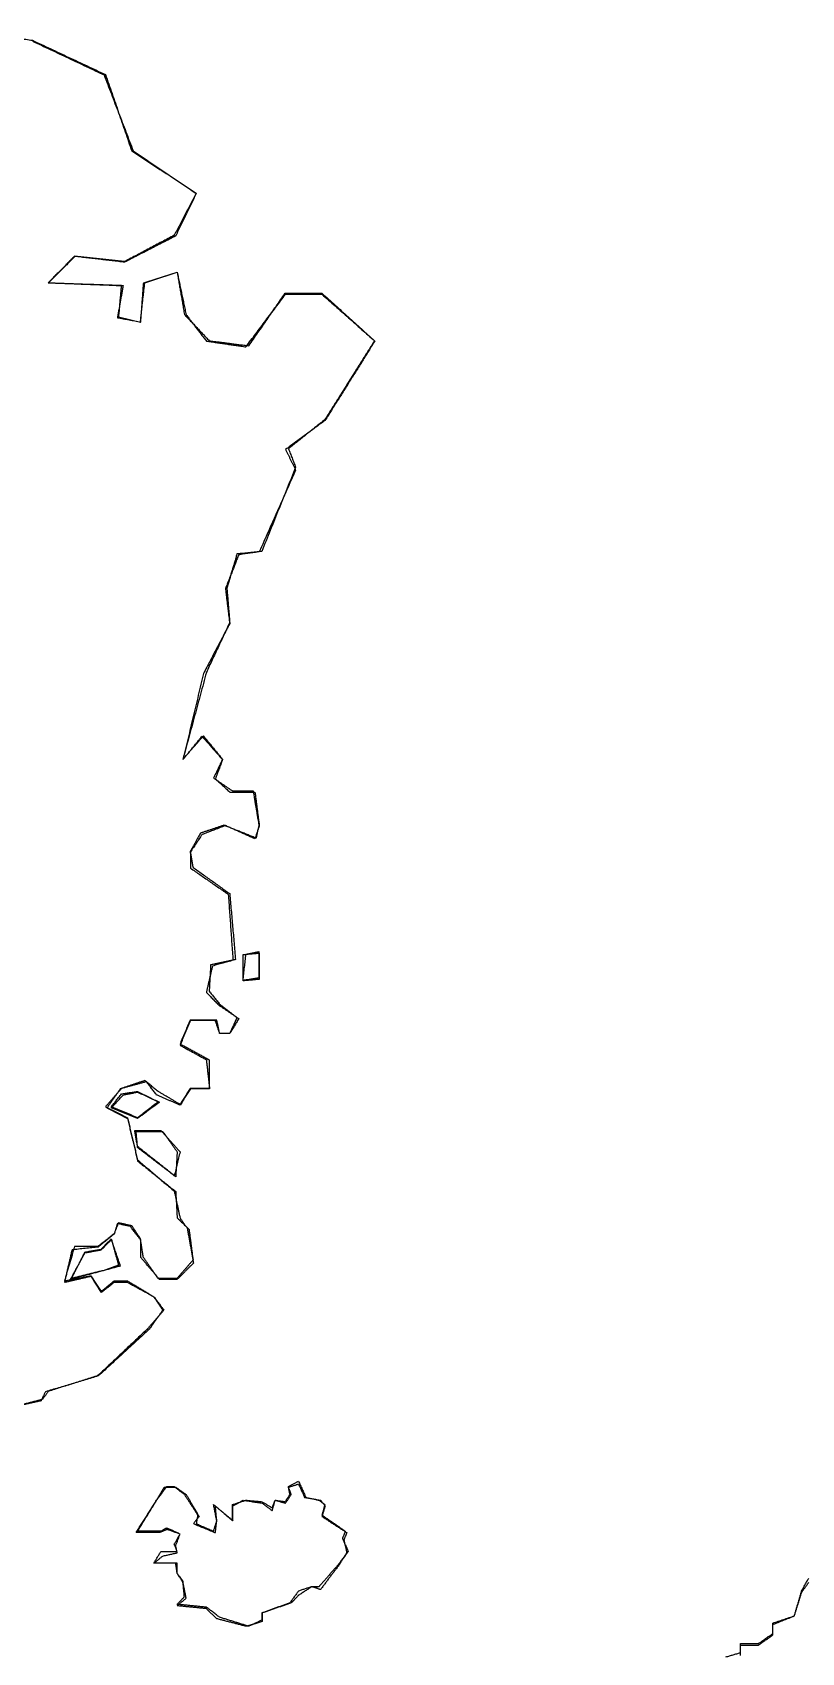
# Model space of a CAD drawing. Header units: millimetres. Extents: x 4 to 525, y -334 to -6.
# Drawn here: x 213.9 to 270.4, y -124.9 to -5.9 of the extents above; entities that cross this region are included whole.
import ezdxf

# ---------------------------------------------------------------- set-up
doc = ezdxf.new("R2010")
doc.units = ezdxf.units.MM
for name, color, linetype in [('boundaries', 7, 'CONTINUOUS'), ('boundaries032', 7, 'CONTINUOUS'), ('boundaries046', 7, 'CONTINUOUS'), ('boundaries048', 7, 'CONTINUOUS'), ('boundaries054', 7, 'CONTINUOUS'), ('boundaries055', 7, 'CONTINUOUS'), ('boundaries075', 7, 'CONTINUOUS'), ('mapOutline240', 7, 'CONTINUOUS'), ('mapOutline250', 7, 'CONTINUOUS'), ('mapOutline254', 7, 'CONTINUOUS'), ('mapOutline256', 7, 'CONTINUOUS'), ('mapOutline270', 7, 'CONTINUOUS'), ('mapOutline279', 7, 'CONTINUOUS'), ('mapOutline303', 7, 'CONTINUOUS')]:
    doc.layers.add(name, color=color, linetype=linetype)

msp = doc.modelspace()

# ---------------------------------------------------------------- linework, layer by layer
at = {"layer": 'boundaries'}
for points in [[(210, -5.9267), (213.889, -6.5061)], [(213.889, -6.5061), (219.26, -9.0223)], [(219.26, -9.0223), (221.192, -14.6341)], [(221.192, -14.6341), (225.928, -17.7297)], [(225.928, -17.7297), (224.314, -20.8254)], [(224.314, -20.8254), (220.662, -22.7621)], [(216.985, -22.3732), (215.053, -24.3152)], [(220.662, -22.7621), (216.985, -22.3732)], [(222.144, -24.3152), (224.525, -23.5347)], [(224.525, -23.5347), (225.055, -26.6435)], [(215.053, -24.3152), (220.424, -24.5004)], [(220.424, -24.5004), (220.213, -26.8287)], [(221.827, -27.1992), (222.144, -24.3152)], [(229.791, -28.9454), (232.463, -25.0825)], [(232.463, -25.0825), (235.162, -25.0825)], [(235.162, -25.0825), (239.025, -28.575)], [(220.213, -26.8287), (221.827, -27.1992)], [(225.055, -26.6435), (226.88, -28.575)], [(226.88, -28.575), (229.791, -28.9454)], [(239.025, -28.575), (235.373, -34.3694)], [(235.373, -34.3694), (232.701, -36.5125)], [(232.701, -36.5125), (233.23, -37.8619)], [(233.23, -37.8619), (230.743, -44.0531)], [(228.918, -44.2383), (228.177, -46.7519)], [(230.743, -44.0531), (228.918, -44.2383)], [(228.177, -46.7519), (228.388, -49.2654)], [(228.388, -49.2654), (226.669, -52.9431)], [(226.669, -52.9431), (224.949, -59.3196)], [(224.949, -59.3196), (226.457, -57.5998)], [(226.457, -57.5998), (227.859, -59.3196)], [(227.859, -59.3196), (227.198, -60.6954)], [(227.198, -60.6954), (228.6, -61.6479)], [(228.6, -61.6479), (230.108, -61.6479)], [(230.108, -61.6479), (230.531, -64.1615)], [(227.965, -64.1615), (226.245, -64.7435)], [(230.32, -65.114), (227.965, -64.1615)], [(230.531, -64.1615), (230.32, -65.114)], [(226.245, -64.7435), (225.478, -66.0929)], [(225.478, -66.0929), (225.69, -67.2571)], [(225.69, -67.2571), (228.388, -69.1885)], [(228.388, -69.1885), (228.812, -74.0304)], [(226.986, -74.4273), (226.88, -76.3587)], [(228.812, -74.0304), (226.986, -74.4273)], [(226.88, -76.3587), (227.648, -77.3113)], [(227.648, -77.3113), (228.918, -78.2902)], [(225.478, -78.4754), (224.737, -80.2217)], [(227.436, -78.4754), (225.478, -78.4754)], [(227.648, -79.4544), (227.436, -78.4754)], [(228.918, -78.2902), (228.388, -79.4544)], [(228.388, -79.4544), (227.648, -79.4544)], [(224.737, -80.2217), (226.88, -81.3858)], [(226.88, -81.3858), (226.88, -83.5025)], [(222.144, -82.9204), (220.424, -83.5025)], [(223.123, -83.7142), (222.144, -82.9204)], [(220.424, -83.5025), (219.26, -84.8519)], [(224.737, -84.6667), (223.123, -83.7142)], [(225.478, -83.5025), (224.737, -84.6667)], [(226.88, -83.5025), (225.478, -83.5025)], [(219.26, -84.8519), (220.874, -85.6456)], [(220.874, -85.6456), (221.615, -88.7412)], [(221.615, -88.7412), (224.314, -91.0431)], [(224.314, -91.0431), (224.737, -93.001)], [(220.213, -93.3715), (219.895, -94.1652)], [(221.192, -93.5831), (220.213, -93.3715)], [(221.827, -94.5356), (221.192, -93.5831)], [(224.737, -93.001), (225.266, -93.7683)], [(225.266, -93.7683), (225.69, -96.0967)], [(216.985, -95.1177), (216.244, -97.6312)], [(218.705, -95.1177), (216.985, -95.1177)], [(219.895, -94.1652), (218.705, -95.1177)], [(222.038, -95.885), (221.827, -94.5356)], [(223.123, -97.446), (222.038, -95.885)], [(225.69, -96.0967), (224.525, -97.446)], [(216.244, -97.6312), (218.175, -97.2608)], [(218.175, -97.2608), (218.943, -98.3985)], [(224.525, -97.446), (223.123, -97.446)], [(218.943, -98.3985), (219.895, -97.6312)], [(219.895, -97.6312), (220.874, -97.6312)], [(220.874, -97.6312), (222.806, -98.7954)], [(223.546, -99.7744), (222.382, -101.124)], [(222.806, -98.7954), (223.546, -99.7744)], [(222.382, -101.124), (218.705, -104.59)], [(218.705, -104.59), (215.053, -105.754)], [(215.053, -105.754), (214.63, -106.336)], [(214.63, -106.336), (212.381, -106.918)]]:
    msp.add_open_spline(points, degree=1, dxfattribs=at)
at = {"layer": 'boundaries032'}
for points in [[(229.367, -75.565), (229.579, -73.6335)], [(229.579, -73.6335), (230.531, -73.4483)], [(230.531, -73.4483), (230.531, -75.3798)], [(230.531, -75.3798), (229.367, -75.565)]]:
    msp.add_open_spline(points, degree=1, dxfattribs=at)
at = {"layer": 'boundaries046'}
for points in [[(219.684, -84.8519), (220.424, -83.8994)], [(220.424, -83.8994), (221.615, -83.7142)], [(221.615, -83.7142), (223.123, -84.4815)], [(223.123, -84.4815), (221.615, -85.6456)], [(221.615, -85.6456), (219.684, -84.8519)]]:
    msp.add_open_spline(points, degree=1, dxfattribs=at)
at = {"layer": 'boundaries048'}
for points in [[(221.615, -87.7623), (221.403, -86.5981)], [(221.403, -86.5981), (223.335, -86.5981)], [(223.335, -86.5981), (224.737, -88.1592)], [(224.314, -89.9054), (221.615, -87.7623)], [(224.737, -88.1592), (224.314, -89.9054)]]:
    msp.add_open_spline(points, degree=1, dxfattribs=at)
at = {"layer": 'boundaries054'}
for points in [[(218.943, -95.3029), (219.684, -94.5356)], [(219.684, -94.5356), (220.213, -96.4671)], [(216.773, -97.446), (217.752, -95.5146)], [(217.752, -95.5146), (218.943, -95.3029)], [(219.154, -96.864), (216.773, -97.446)], [(220.213, -96.4671), (219.154, -96.864)]]:
    msp.add_open_spline(points, degree=1, dxfattribs=at)
at = {"layer": 'boundaries055'}
for points in [[(270.404, -120.412), (270.933, -119.459)], [(269.875, -122.238), (270.404, -120.412)], [(268.288, -122.767), (269.875, -122.237)], [(267.229, -124.275), (268.288, -123.534)], [(268.288, -123.534), (268.288, -122.767)], [(264.848, -125.254), (265.906, -124.936)], [(265.906, -124.936), (265.906, -124.275)], [(265.906, -124.275), (267.229, -124.275)]]:
    msp.add_open_spline(points, degree=1, dxfattribs=at)
at = {"layer": 'boundaries075'}
for points in [[(223.017, -113.744), (223.758, -112.739)], [(223.758, -112.739), (224.314, -112.739)], [(224.314, -112.739), (225.055, -113.321)], [(232.701, -112.739), (233.442, -112.342)], [(232.807, -113.321), (232.701, -112.739)], [(233.442, -112.342), (233.971, -113.533)], [(221.615, -116.02), (223.017, -113.744)], [(225.055, -113.321), (226.034, -114.829)], [(227.436, -115.252), (227.198, -114.062)], [(227.198, -114.062), (228.6, -115.252)], [(228.6, -114.062), (229.579, -113.744)], [(228.6, -115.252), (228.6, -114.062)], [(229.579, -113.744), (230.743, -113.85)], [(230.743, -113.85), (231.51, -114.3)], [(231.51, -114.3), (231.722, -113.744)], [(231.722, -113.744), (232.463, -113.85)], [(232.463, -113.85), (232.807, -113.321)], [(233.971, -113.533), (234.95, -113.744)], [(234.95, -113.744), (235.373, -114.062)], [(235.373, -114.062), (235.162, -114.829)], [(226.034, -114.829), (225.928, -115.464)], [(227.198, -116.02), (227.436, -115.252)], [(235.162, -114.829), (236.881, -116.02)], [(223.335, -116.02), (221.615, -116.02)], [(223.758, -115.782), (223.335, -116.02)], [(224.737, -116.231), (223.758, -115.782)], [(224.314, -116.972), (224.737, -116.231)], [(225.928, -115.464), (227.198, -116.02)], [(236.881, -116.02), (236.67, -116.549)], [(236.67, -116.549), (237.093, -117.501)], [(222.806, -118.375), (223.335, -117.501)], [(223.335, -117.501), (224.525, -117.501)], [(224.525, -117.501), (224.314, -116.972)], [(237.093, -117.501), (236.352, -118.48)], [(224.525, -118.375), (222.806, -118.375)], [(224.525, -119.115), (224.525, -118.375)], [(236.352, -118.48), (234.95, -120.094)], [(224.949, -119.671), (224.525, -119.115)], [(225.055, -120.835), (224.949, -119.671)], [(234.421, -120.094), (233.442, -120.412)], [(234.95, -120.094), (234.421, -120.094)], [(224.525, -121.391), (225.055, -120.835)], [(232.807, -121.285), (230.743, -122.026)], [(233.442, -120.412), (232.807, -121.285)], [(226.669, -121.602), (224.525, -121.391)], [(227.648, -122.343), (226.669, -121.602)], [(229.791, -123.005), (227.648, -122.343)], [(230.743, -122.555), (229.791, -123.005)], [(230.743, -122.026), (230.743, -122.555)]]:
    msp.add_open_spline(points, degree=1, dxfattribs=at)
at = {"layer": 'mapOutline240'}
for points in [[(223.017, -113.744), (223.573, -112.792)], [(223.573, -112.792), (224.42, -112.792)], [(224.42, -112.792), (225.187, -113.321)], [(232.701, -112.792), (233.442, -112.554)], [(232.913, -113.321), (232.701, -112.792)], [(233.442, -112.554), (233.892, -113.533)], [(221.509, -116.126), (223.017, -113.744)], [(225.187, -113.321), (226.139, -114.935)], [(227.436, -115.252), (227.33, -114.168)], [(227.33, -114.168), (228.626, -115.252)], [(228.626, -114.168), (229.367, -113.744)], [(228.626, -115.252), (228.626, -114.168)], [(229.367, -113.744), (230.77, -113.956)], [(230.77, -113.956), (231.51, -114.512)], [(231.51, -114.512), (231.722, -113.744)], [(231.722, -113.744), (232.489, -113.956)], [(232.489, -113.956), (232.913, -113.321)], [(233.892, -113.533), (235.056, -113.744)], [(235.056, -113.744), (235.4, -114.168)], [(235.4, -114.168), (235.162, -114.935)], [(226.139, -114.935), (225.716, -115.464)], [(227.33, -116.126), (227.436, -115.252)], [(235.162, -114.935), (236.987, -116.126)], [(223.229, -116.126), (221.509, -116.126)], [(223.785, -115.888), (223.229, -116.126)], [(224.737, -116.231), (223.785, -115.888)], [(224.42, -117.078), (224.737, -116.231)], [(225.716, -115.464), (227.33, -116.126)], [(236.987, -116.126), (236.776, -116.655)], [(223.467, -117.845), (224.525, -117.607)], [(224.525, -117.607), (224.42, -117.078)], [(236.987, -117.607), (236.352, -118.586)], [(236.776, -116.655), (236.987, -117.607)], [(222.806, -118.375), (223.467, -117.845)], [(224.42, -118.375), (222.806, -118.375)], [(224.525, -119.115), (224.42, -118.375)], [(236.352, -118.586), (235.056, -120.306)], [(224.949, -119.777), (224.525, -119.115)], [(225.187, -120.941), (224.949, -119.777)], [(234.421, -120.094), (233.442, -120.729)], [(235.056, -120.306), (234.421, -120.094)], [(224.525, -121.497), (225.187, -120.941)], [(232.913, -121.285), (230.77, -122.026)], [(233.442, -120.729), (232.913, -121.285)], [(226.669, -121.708), (224.525, -121.497)], [(227.436, -122.449), (226.669, -121.708)], [(229.579, -123.005), (227.436, -122.449)], [(230.77, -122.026), (230.77, -122.661)], [(230.77, -122.661), (229.579, -123.005)]]:
    msp.add_open_spline(points, degree=1, dxfattribs=at)
at = {"layer": 'mapOutline250'}
for points in [[(218.943, -95.3558), (219.684, -94.615)], [(219.684, -94.615), (220.345, -96.5465)], [(216.694, -97.5254), (217.752, -95.5675)], [(217.752, -95.5675), (218.943, -95.3558)], [(219.154, -96.864), (216.694, -97.5254)], [(220.345, -96.5465), (219.154, -96.864)]]:
    msp.add_open_spline(points, degree=1, dxfattribs=at)
at = {"layer": 'mapOutline254'}
for points in [[(221.615, -87.8417), (221.509, -86.651)], [(221.509, -86.651), (223.467, -86.651)], [(223.467, -86.651), (224.525, -88.1592)], [(224.42, -89.9848), (221.615, -87.8417)], [(224.525, -88.1592), (224.42, -89.9848)]]:
    msp.add_open_spline(points, degree=1, dxfattribs=at)
at = {"layer": 'mapOutline256'}
for points in [[(219.684, -84.9313), (220.557, -83.9787)], [(220.557, -83.9787), (221.615, -83.7671)], [(221.615, -83.7671), (223.229, -84.5079)], [(221.615, -85.6985), (219.684, -84.9313)], [(223.229, -84.5079), (221.615, -85.6985)]]:
    msp.add_open_spline(points, degree=1, dxfattribs=at)
at = {"layer": 'mapOutline270'}
for points in [[(229.367, -73.66), (230.558, -73.5542)], [(229.367, -75.5915), (229.367, -73.66)], [(230.558, -73.5542), (230.558, -75.4856)], [(230.558, -75.4856), (229.367, -75.5915)]]:
    msp.add_open_spline(points, degree=1, dxfattribs=at)
at = {"layer": 'mapOutline279'}
for points in [[(270.404, -120.518), (270.933, -119.777)], [(269.875, -122.237), (270.404, -120.518)], [(268.288, -122.872), (269.875, -122.237)], [(267.229, -124.381), (268.288, -123.64)], [(268.288, -123.64), (268.288, -122.872)], [(265.906, -125.148), (265.906, -124.381)], [(265.906, -124.381), (267.229, -124.381)]]:
    msp.add_open_spline(points, degree=1, dxfattribs=at)
at = {"layer": 'mapOutline303'}
for points in [[(213.889, -6.5617), (219.154, -9.0488)], [(219.154, -9.0488), (221.297, -14.6315)], [(221.297, -14.6315), (225.928, -17.7535)], [(225.928, -17.7535), (224.42, -20.8756)], [(224.42, -20.8756), (220.662, -22.8071)], [(217.011, -22.3838), (215.08, -24.3152)], [(220.662, -22.8071), (217.011, -22.3838)], [(222.065, -24.3152), (224.525, -23.5479)], [(224.525, -23.5479), (225.187, -26.67)], [(215.08, -24.3152), (220.557, -24.5269)], [(220.557, -24.5269), (220.133, -26.8817)], [(221.853, -27.1992), (222.065, -24.3152)], [(229.579, -29.0248), (232.489, -25.1619)], [(232.489, -25.1619), (235.162, -25.1619)], [(235.162, -25.1619), (239.051, -28.6015)], [(220.133, -26.8817), (221.853, -27.1992)], [(225.187, -26.67), (226.669, -28.6015)], [(226.669, -28.6015), (229.579, -29.0248)], [(239.051, -28.6015), (235.4, -34.4223)], [(235.4, -34.4223), (232.489, -36.5654)], [(232.489, -36.5654), (233.23, -38.0735)], [(233.23, -38.0735), (230.558, -44.0796)], [(229.05, -44.2912), (228.071, -46.7783)], [(230.558, -44.0796), (229.05, -44.2912)], [(228.071, -46.7783), (228.388, -49.3448)], [(228.388, -49.3448), (226.457, -53.0225)], [(226.457, -53.0225), (224.949, -59.346)], [(224.949, -59.346), (226.351, -57.6262)], [(226.351, -57.6262), (227.859, -59.346)], [(227.859, -59.346), (227.33, -60.7483)], [(227.33, -60.7483), (228.388, -61.7273)], [(228.388, -61.7273), (230.24, -61.7273)], [(230.24, -61.7273), (230.558, -64.1879)], [(228.071, -64.1879), (226.351, -64.8494)], [(230.24, -65.1669), (228.071, -64.1879)], [(230.558, -64.1879), (230.24, -65.1669)], [(226.351, -64.8494), (225.504, -66.1194)], [(225.504, -66.1194), (225.504, -67.31)], [(225.504, -67.31), (228.282, -69.2415)], [(228.282, -69.2415), (228.626, -74.0833)], [(227.118, -74.5067), (226.669, -76.4381)], [(228.626, -74.0833), (227.118, -74.5067)], [(226.669, -76.4381), (227.647, -77.4171)], [(225.504, -78.5019), (224.737, -80.3275)], [(227.33, -78.5019), (225.504, -78.5019)], [(227.647, -79.4544), (227.33, -78.5019)], [(227.647, -77.4171), (229.05, -78.3696)], [(229.05, -78.3696), (228.388, -79.4544)], [(228.388, -79.4544), (227.647, -79.4544)], [(224.737, -80.3275), (226.669, -81.3858)], [(226.669, -81.3858), (226.907, -83.529)], [(222.276, -82.9998), (220.345, -83.529)], [(223.017, -83.9787), (222.276, -82.9998)], [(220.345, -83.529), (219.366, -84.9313)], [(224.737, -84.7196), (223.017, -83.9788)], [(225.504, -83.529), (224.737, -84.7196)], [(226.907, -83.529), (225.504, -83.529)], [(219.366, -84.9313), (220.874, -85.6985)], [(220.874, -85.6985), (221.615, -88.8206)], [(221.615, -88.8206), (224.42, -91.0696)], [(224.42, -91.0696), (224.525, -93.001)], [(220.133, -93.4244), (219.895, -94.1917)], [(221.086, -93.636), (220.133, -93.4244)], [(221.853, -94.615), (221.086, -93.636)], [(224.525, -93.001), (225.399, -93.8477)], [(225.399, -93.8477), (225.716, -96.3348)], [(218.731, -95.1442), (216.8, -95.3558)], [(219.895, -94.1917), (218.731, -95.1442)], [(221.853, -95.9115), (221.853, -94.615)], [(216.8, -95.3558), (216.244, -97.7371)], [(223.229, -97.5254), (221.853, -95.9115)], [(225.716, -96.3348), (224.525, -97.5254)], [(216.244, -97.7371), (218.175, -97.2873)], [(218.175, -97.2873), (218.943, -98.4779)], [(224.525, -97.5254), (223.229, -97.5254)], [(218.943, -98.4779), (219.895, -97.7371)], [(219.895, -97.7371), (220.874, -97.7371)], [(220.874, -97.7371), (222.806, -98.7954)], [(223.467, -99.7744), (222.488, -101.177)], [(222.806, -98.7954), (223.467, -99.7744)], [(222.488, -101.177), (218.731, -104.616)], [(218.731, -104.616), (214.842, -105.78)], [(214.842, -105.78), (214.524, -106.442)], [(214.524, -106.442), (212.169, -106.971)]]:
    msp.add_open_spline(points, degree=1, dxfattribs=at)

doc.saveas('drawing.dxf')
